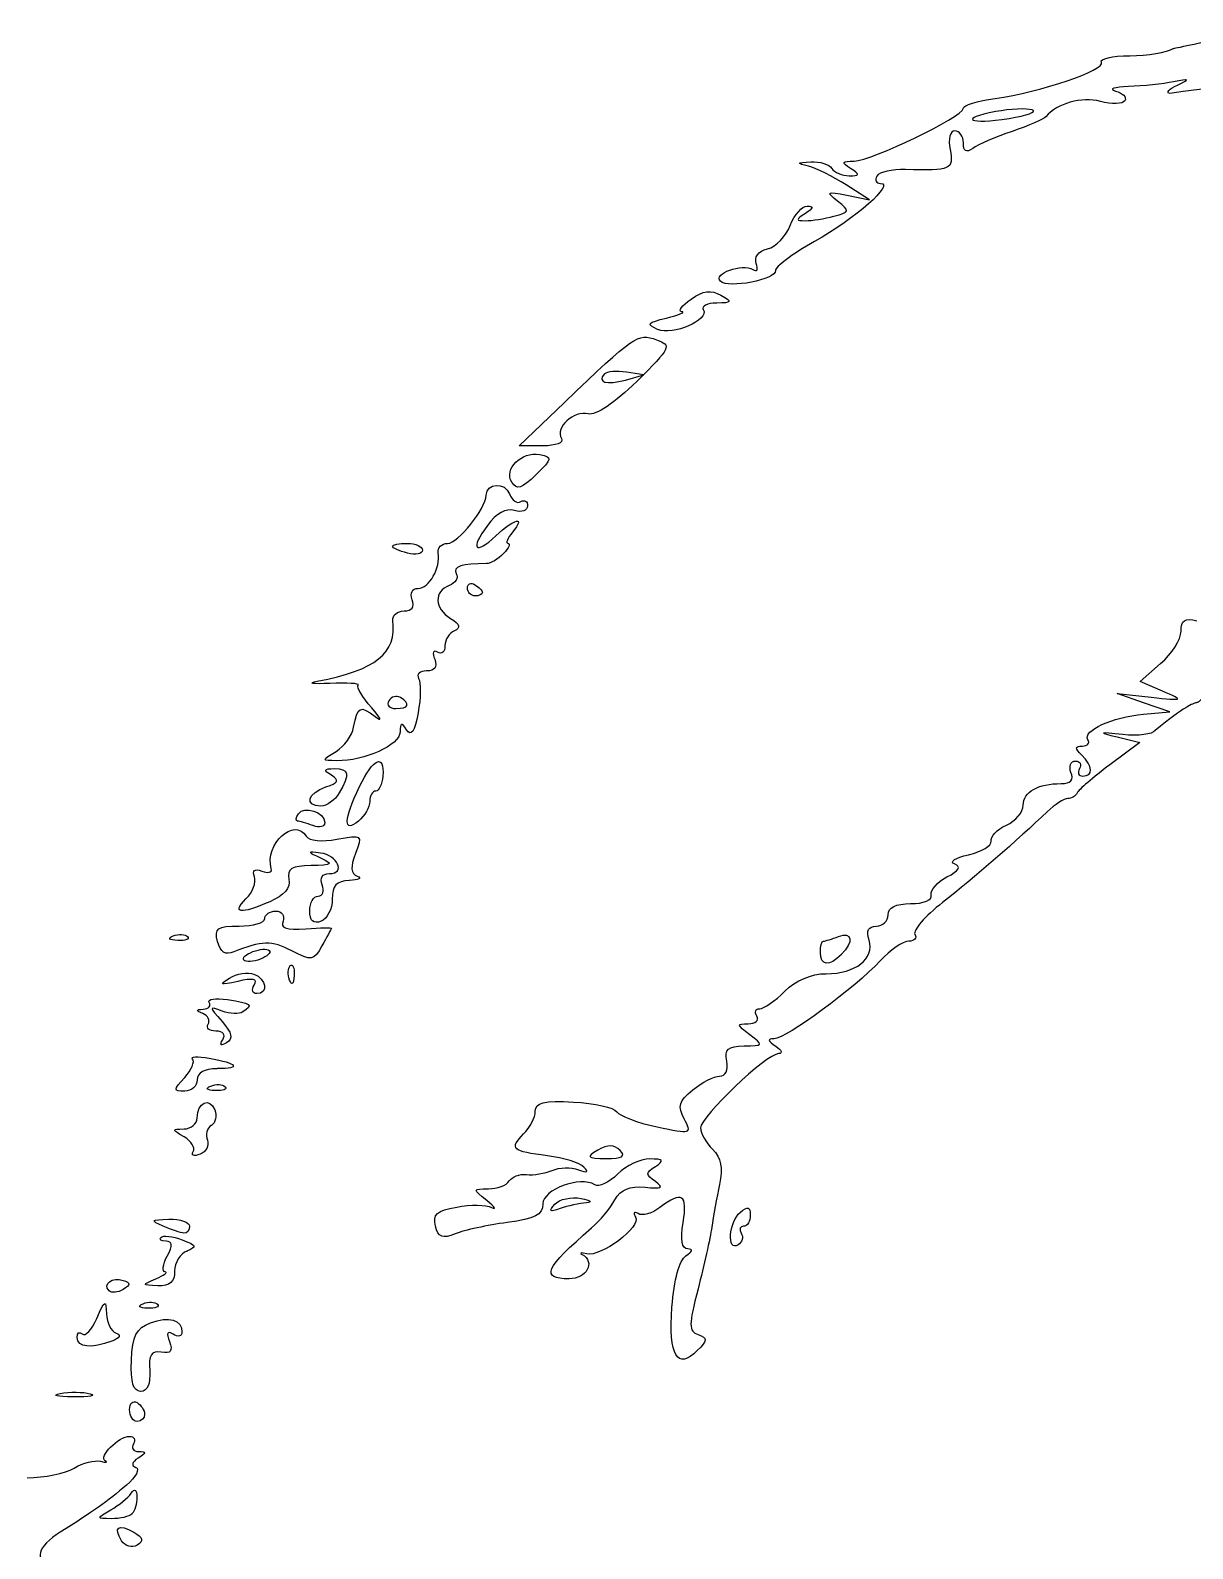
# Model space of a CAD drawing. Extents: x 100 to 384, y 603 to 745.
# Drawn here: x 209.25 to 237.04, y 674.32 to 710.65 of the extents above; entities that cross this region are included whole.
import ezdxf

# ---------------------------------------------------------------- set-up
doc = ezdxf.new("R2010")
doc.units = 0
doc.layers.add('Layer_1', color=7, linetype='CONTINUOUS')

msp = doc.modelspace()

# ---------------------------------------------------------------- linework, layer by layer
at = {"layer": 'Layer_1', "color": 7}
for points in [[(232.331941, 708.70163), (232.331941, 708.701516)], [(228.77106, 706.701206), (229.309642, 706.592129), (228.751557, 706.949753)], [(223.478294, 702.279244), (223.919223, 702.402919), (223.499866, 702.466019)], [(223.745658, 702.246297), (223.745545, 702.246163)], [(221.494694, 700.705117), (220.934171, 700.705117), (222.009182, 701.737449)], [(221.336946, 700.0143), (221.337088, 700.014249)], [(220.821324, 699.158911), (220.820757, 699.159197)], [(218.262291, 698.139519), (218.262291, 698.139405)], [(236.319636, 694.838032), (235.785957, 695.070388), (236.274763, 695.495421)], [(218.095784, 694.682799), (218.095217, 694.68277)], [(235.865639, 694.286552), (236.494023, 694.343982), (235.865639, 694.560237), (235.237255, 694.776521), (236.045242, 694.690971)], [(235.236461, 693.739054), (235.774817, 693.608661), (235.056943, 693.071748)], [(216.633815, 692.40126), (216.632483, 692.401343)], [(217.508304, 692.446102), (217.505044, 692.446224)], [(216.005176, 691.619091), (216.002823, 691.619091)], [(216.8751, 690.305905), (216.870026, 690.305941)], [(212.770278, 688.869147), (212.769995, 688.869601)], [(216.219135, 688.740571), (216.218682, 688.740661)], [(228.63888, 688.53225), (228.640524, 688.532343)], [(215.445249, 687.924156), (215.446099, 687.924125)], [(214.659882, 687.598466), (214.659882, 687.59869)], [(214.327831, 687.160548), (214.328426, 687.159853)], [(213.714017, 685.804467), (213.713762, 685.803308)], [(213.668067, 685.278411), (213.667841, 685.278865)], [(213.573929, 684.444336), (213.573163, 684.444379)], [(222.817793, 683.853296), (222.817198, 683.852956)], [(212.919579, 681.866116), (212.918814, 681.866116)], [(226.303019, 682.0329), (226.302452, 682.033088)], [(212.991324, 681.440856), (212.994499, 681.440553)], [(211.463904, 680.521929), (211.463705, 680.521844)], [(212.051611, 680.071887), (212.051327, 680.072284)], [(212.660833, 679.448381), (212.664263, 679.448577)], [(211.191551, 679.28311), (211.19243, 679.283147)], [(210.272445, 677.948771), (210.272445, 677.948941)], [(211.541686, 675.837904), (211.542508, 675.838987)], [(211.676105, 675.150945), (211.678288, 675.150758)], [(211.800773, 674.404339), (211.800745, 674.404529)]]:
    msp.add_lwpolyline(points, dxfattribs=at)
for points in [[(225.659186, 704.121585)], [(222.976222, 702.424973)], [(219.878209, 697.114182)], [(214.744269, 688.424587)], [(222.542493, 682.596028)], [(211.79842, 677.365044)]]:
    msp.add_lwpolyline(points, close=True, dxfattribs=at)
for points in [[(236.578099, 710.211209), (236.578099, 710.211209), (236.578099, 710.211209), (238.612411, 710.646089)], [(235.536905, 710.039259), (235.962329, 710.041181), (236.430952, 710.118091), (236.578099, 710.211209)], [(232.315812, 709.015825), (233.402757, 709.165947), (234.970883, 709.700491), (234.858404, 709.882475)], [(234.858404, 709.882475), (234.807097, 709.967231), (235.110688, 710.0377), (235.536905, 710.039259)], [(236.674704, 709.33538), (236.987592, 709.48417), (236.976083, 709.494205), (236.584562, 709.414892)], [(235.507425, 709.300712), (235.161825, 709.287389), (235.021311, 709.240363), (235.195387, 709.195037)], [(235.195387, 709.195037), (235.369151, 709.149597), (235.470064, 709.044999), (235.419324, 708.962369)], [(236.584562, 709.414892), (236.338231, 709.364803), (235.852997, 709.313326), (235.507425, 709.300712)], [(236.495271, 709.137692), (236.396058, 709.152999), (236.475428, 709.241751), (236.674704, 709.33538)], [(237.482691, 709.092734), (237.482691, 709.092734), (238.351, 709.414101), (236.495271, 709.137692)], [(228.946439, 707.520163), (229.362735, 707.524132), (231.552811, 708.578734), (231.552811, 708.776127)], [(231.552811, 708.776127), (231.552811, 708.849998), (231.8962, 708.957884), (232.315812, 709.015825)], [(233.202716, 708.743129), (233.072606, 708.785904), (232.682332, 708.76779), (232.331941, 708.70163)], [(232.649847, 708.539516), (233.082442, 708.608568), (233.331126, 708.700269), (233.202716, 708.743129)], [(234.833601, 708.945928), (234.391992, 709.066259), (233.793116, 708.898136), (233.532754, 708.581106)], [(235.419324, 708.962369), (235.369718, 708.879682), (235.104622, 708.872652), (234.833601, 708.945928)], [(232.331941, 708.701516), (231.424373, 708.531324), (231.704663, 708.388362), (232.649847, 708.539516)], [(233.532754, 708.581106), (233.483998, 708.521068), (233.119888, 708.362725), (232.72488, 708.22948)], [(231.355689, 708.241541), (231.237485, 708.241541), (231.19128, 708.054795), (231.240036, 707.792703)], [(231.556949, 707.950273), (231.556949, 708.110402), (231.466524, 708.241541), (231.355689, 708.241541)], [(232.72488, 708.22948), (232.3299, 708.09628), (231.905781, 707.913346), (231.782304, 707.823111)], [(231.240036, 707.792703), (231.332162, 707.313677), (231.262713, 707.281608), (230.171431, 707.316233)], [(231.782304, 707.823111), (231.628099, 707.709951), (231.556949, 707.749466), (231.556949, 707.950273)], [(227.853797, 707.39439), (227.560241, 707.469678), (227.567497, 707.48422), (227.906237, 707.502135)], [(228.751557, 706.949753), (228.444537, 707.146421), (228.040515, 707.346539), (227.853797, 707.39439)], [(227.906237, 707.502135), (228.123938, 707.514041), (228.349491, 707.442296), (228.410578, 707.343452)], [(228.410578, 707.343452), (228.470389, 707.244721), (228.657475, 707.165237), (228.825116, 707.166655)], [(228.859982, 707.343452), (228.635762, 707.487962), (228.650219, 707.518037), (228.946439, 707.520163)], [(228.825116, 707.166655), (229.086471, 707.168571), (229.091573, 707.193584), (228.859982, 707.343452)], [(230.171431, 707.316233), (229.854773, 707.326438), (229.546987, 707.255969), (229.48763, 707.159563)], [(229.576637, 706.98458), (229.931478, 706.98458), (228.973198, 706.139359), (227.996237, 705.590736)], [(229.48763, 707.159563), (229.428952, 707.063411), (229.467787, 706.98458), (229.576637, 706.98458)], [(228.549957, 706.560409), (228.263318, 706.785565), (228.284918, 706.799625), (228.77106, 706.701206)], [(228.460949, 706.201027), (228.844817, 706.303981), (228.850174, 706.325156), (228.549957, 706.560409)], [(227.418735, 705.979704), (227.516814, 706.236211), (227.699082, 706.444685), (227.824911, 706.443191)], [(227.783526, 706.266394), (227.545132, 706.111679), (227.545132, 706.092233), (227.783526, 706.092007)], [(227.824911, 706.443191), (227.983085, 706.441266), (227.970045, 706.386866), (227.783526, 706.266394)], [(227.783526, 706.092007), (227.930644, 706.091871), (228.236502, 706.141046), (228.460949, 706.201027)], [(226.874511, 705.4175), (227.077189, 705.470224), (227.321365, 705.723287), (227.418735, 705.979704)], [(227.996237, 705.590736), (227.470808, 705.295667), (227.050883, 704.983637), (227.062902, 704.897354)], [(226.605504, 705.066469), (226.546826, 705.222771), (226.650291, 705.358672), (226.874511, 705.4175)], [(225.746748, 704.644702), (225.561645, 704.825921), (226.270647, 705.078816), (226.524149, 704.922157)], [(227.062902, 704.897354), (227.094367, 704.681552), (225.93579, 704.459347), (225.746748, 704.644702)], [(226.524149, 704.922157), (226.624779, 704.86039), (226.660212, 704.92407), (226.605504, 705.066469)], [(225.045825, 704.215327), (225.337255, 704.419364), (225.528197, 704.445046), (225.758965, 704.310571)], [(224.822455, 703.915274), (224.72636, 703.927179), (224.825006, 704.062052), (225.045825, 704.215327)], [(225.659157, 704.121647), (225.430968, 704.119065), (225.286968, 704.047578), (225.338786, 703.963672)], [(225.758965, 704.310571), (226.039311, 704.147238), (226.028256, 704.126319), (225.659186, 704.121585)], [(224.245548, 703.492118), (223.969737, 703.612108), (224.003469, 703.653976), (224.45843, 703.764017)], [(225.338786, 703.963672), (225.491289, 703.715726), (224.607986, 703.33458), (224.245548, 703.492118)], [(224.45843, 703.764017), (224.754763, 703.835478), (224.918549, 703.903765), (224.822455, 703.915274)], [(222.009182, 701.737449), (223.68066, 703.342514), (223.774826, 703.406846), (224.216266, 703.243536)], [(224.216266, 703.243536), (224.590723, 703.104922), (224.56813, 703.057187), (223.745658, 702.246297)], [(223.745545, 702.246163), (223.223715, 701.731735), (222.765041, 701.42489), (222.587138, 701.47137)], [(222.976222, 702.425001), (222.780348, 702.229524), (223.035182, 702.155171), (223.478294, 702.279244)], [(223.499866, 702.466019), (223.269693, 702.500686), (223.033567, 702.482743), (222.976222, 702.424973)], [(222.587138, 701.47137), (222.243437, 701.5612), (221.785897, 701.140918), (221.945715, 700.882254)], [(221.945715, 700.882254), (222.00751, 700.779923), (221.816455, 700.705117), (221.494694, 700.705117)], [(220.760067, 699.834759), (220.562776, 700.153061), (220.988256, 700.574615), (221.427371, 700.496053)], [(221.427371, 700.496053), (221.739437, 700.440154), (221.732748, 700.404296), (221.336946, 700.0143)], [(221.337088, 700.014249), (220.999765, 699.681747), (220.878102, 699.643882), (220.760067, 699.834759)], [(220.144326, 699.522823), (220.155664, 699.819341), (220.595006, 699.843696), (220.706379, 699.553862)], [(219.222839, 698.370783), (219.473138, 698.370783), (220.135085, 699.197352), (220.144326, 699.522823)], [(220.706379, 699.553862), (220.765056, 699.398042), (220.88723, 699.31527), (220.975671, 699.369866)], [(220.975671, 699.369866), (221.063828, 699.424546), (221.135545, 699.378653), (221.135545, 699.266826)], [(220.820757, 699.159197), (220.618647, 699.219547), (220.387425, 699.090712), (220.174798, 698.799934)], [(220.378326, 698.552271), (220.82722, 698.970455), (221.100962, 699.03085), (220.776707, 698.640032)], [(221.135545, 699.266826), (221.135545, 699.15551), (220.994946, 699.107122), (220.821324, 699.158911)], [(220.174798, 698.799934), (219.755497, 698.226917), (219.873334, 698.082834), (220.378326, 698.552271)], [(220.776707, 698.640032), (220.652549, 698.491809), (220.607195, 698.370741), (220.671541, 698.370741)], [(217.903311, 698.302114), (217.903311, 698.339957), (218.064036, 698.370883), (218.262291, 698.370883)], [(218.262291, 698.139405), (218.064149, 698.190939), (217.903311, 698.264158), (217.903311, 698.302114)], [(218.262291, 698.370883), (218.460433, 698.370883), (218.621384, 698.297664), (218.621384, 698.208146)], [(218.621384, 698.208146), (218.621384, 698.118741), (218.46066, 698.08756), (218.262291, 698.139519)], [(219.00117, 698.146421), (218.978493, 698.269728), (219.079689, 698.370783), (219.222839, 698.370783)], [(220.671541, 698.370741), (220.735888, 698.370741), (220.688549, 698.26155), (220.562974, 698.128095)], [(218.518401, 697.293632), (218.78259, 697.293632), (219.05979, 697.783241), (219.00117, 698.146421)], [(220.151837, 697.887207), (219.578502, 697.892026), (219.330811, 697.811494), (219.429683, 697.651449)], [(220.562974, 698.128095), (220.436833, 697.994697), (220.253289, 697.886243), (220.151837, 697.887207)], [(219.429683, 697.651449), (219.489778, 697.55201), (219.412675, 697.422098), (219.261589, 697.362919)], [(218.377519, 697.024312), (218.318559, 697.182514), (218.376272, 697.293632), (218.518401, 697.293632)], [(219.261589, 697.362919), (218.888237, 697.219713), (218.905132, 696.820788), (219.295604, 696.573978)], [(219.698776, 697.30433), (219.698776, 697.408815), (219.778713, 697.444447), (219.878209, 697.383417)], [(219.878209, 697.114182), (219.778997, 697.114182), (219.698776, 697.199873), (219.698776, 697.30433)], [(219.878209, 697.383417), (219.977422, 697.322443), (220.057642, 697.23678), (220.057642, 697.193297)], [(220.057642, 697.193297), (220.057642, 697.149814), (219.977138, 697.114182), (219.878209, 697.114182)], [(217.914905, 696.530659), (217.897897, 696.653966), (218.021488, 696.755021), (218.183913, 696.755021)], [(218.183913, 696.755021), (218.373834, 696.755021), (218.442716, 696.851938), (218.377519, 697.024312)], [(216.107932, 695.072435), (217.514852, 695.344589), (218.010773, 695.744728), (217.914905, 696.530659)], [(219.295604, 696.573978), (219.520108, 696.43165), (219.545337, 696.348369), (219.385463, 696.28081)], [(236.763626, 696.268108), (236.763626, 696.53363), (236.852918, 696.59231), (237.143356, 696.516537)], [(219.385463, 696.28081), (219.261022, 696.229021), (219.161242, 696.06739), (219.161242, 695.921547)], [(236.274763, 695.495421), (236.543488, 695.729194), (236.763626, 696.076914), (236.763626, 696.268108)], [(218.984077, 695.766294), (218.881179, 695.829195), (218.852266, 695.756656), (218.914628, 695.597462)], [(219.161242, 695.921547), (219.161242, 695.77579), (219.082156, 695.706029), (218.984077, 695.766294)], [(218.722156, 695.318817), (218.55803, 695.318817), (218.47299, 695.239503), (218.531667, 695.142303)], [(218.914628, 695.597462), (218.983793, 695.414344), (218.920297, 695.318817), (218.722156, 695.318817)], [(216.410842, 695.02127), (215.997324, 695.00086), (215.861063, 695.025238), (216.107932, 695.072435)], [(217.082398, 694.976822), (217.126902, 695.020873), (216.824445, 695.040999), (216.410842, 695.02127)], [(217.407929, 694.439977), (217.184559, 694.691099), (217.038376, 694.932772), (217.082398, 694.976822)], [(218.531667, 695.142303), (218.590345, 695.045302), (218.584392, 694.673688), (218.517494, 694.316616)], [(237.593554, 695.084936), (236.832508, 694.076318), (237.593554, 695.084936), (236.142159, 693.893231)], [(217.815437, 694.603655), (217.754776, 694.503224), (217.829611, 694.421161), (217.982115, 694.421161)], [(218.095217, 694.68277), (218.003091, 694.739577), (217.876382, 694.704881), (217.815437, 694.603655)], [(217.982115, 694.421161), (218.297441, 694.421161), (218.3439, 694.528849), (218.095784, 694.682799)], [(236.045242, 694.690971), (236.835995, 694.607292), (236.841806, 694.610495), (236.319636, 694.838032)], [(216.977431, 693.972289), (217.063604, 694.473415), (217.130502, 694.506702), (217.494669, 694.227776)], [(217.494669, 694.227776), (217.672685, 694.090862), (217.634134, 694.184406), (217.407929, 694.439977)], [(218.517494, 694.316616), (218.432455, 693.861582), (218.35025, 693.739857), (218.24225, 693.909609)], [(234.535822, 693.674408), (234.40316, 693.888593), (235.11939, 694.218314), (235.865639, 694.286552)], [(216.556345, 693.395158), (216.754486, 693.515149), (216.94333, 693.774802), (216.977431, 693.972289)], [(218.086911, 693.855269), (218.0847, 693.544326), (217.2351, 693.15969), (216.576187, 693.170796)], [(218.24225, 693.909609), (218.12036, 694.100324), (218.089179, 694.088702), (218.086911, 693.855269)], [(235.368556, 693.797448), (234.788871, 693.859555), (234.771097, 693.851732), (235.236461, 693.739054)], [(236.142159, 693.893231), (236.086316, 693.800963), (235.736946, 693.757877), (235.368556, 693.797448)], [(234.389837, 693.306584), (234.222593, 693.474197), (234.225145, 693.521989), (234.404011, 693.521989)], [(234.404011, 693.521989), (234.529586, 693.521989), (234.587979, 693.590587), (234.535822, 693.674408)], [(216.576187, 693.170796), (216.202864, 693.177599), (216.202694, 693.179583), (216.556345, 693.395158)], [(217.117548, 692.553662), (217.439422, 693.231945), (217.717642, 693.357262), (217.676115, 692.80518)], [(234.131034, 692.893539), (234.075759, 693.041734), (234.119696, 693.162831), (234.2379, 693.162831)], [(234.2379, 693.162831), (234.354121, 693.162831), (234.396357, 693.082043), (234.33683, 692.983369)], [(234.415349, 692.803879), (234.667633, 692.803879), (234.655444, 693.04026), (234.389837, 693.306584)], [(216.447296, 692.822188), (216.250004, 692.946743), (216.263894, 692.979993), (216.512209, 692.982006)], [(216.312367, 692.543514), (216.613123, 692.638957), (216.641894, 692.698768), (216.447296, 692.822188)], [(216.512209, 692.982006), (216.868212, 692.984591), (216.895567, 692.852944), (216.633815, 692.40126)], [(217.676115, 692.80518), (217.659107, 692.607719), (217.585123, 692.446102), (217.508304, 692.446102)], [(233.896893, 692.624248), (234.123948, 692.624248), (234.201645, 692.71266), (234.131034, 692.893539)], [(234.33683, 692.983369), (234.277019, 692.88461), (234.311318, 692.803879), (234.415349, 692.803879)], [(235.056943, 693.071748), (234.662105, 692.776468), (234.312111, 692.474258), (234.279201, 692.400206)], [(216.18906, 692.087153), (215.792918, 692.087153), (215.878496, 692.406079), (216.312367, 692.543514)], [(216.632483, 692.401343), (216.531003, 692.228514), (216.332237, 692.087153), (216.18906, 692.087153)], [(217.094871, 691.727992), (216.727699, 691.423325), (216.736004, 691.754638), (217.117548, 692.553662)], [(217.505044, 692.446224), (217.428225, 692.446224), (217.363878, 692.334794), (217.363878, 692.198816)], [(232.990118, 692.108991), (232.990118, 692.425026), (233.340735, 692.624248), (233.896893, 692.624248)], [(234.279201, 692.400206), (234.245752, 692.326137), (234.145406, 692.265589), (234.054697, 692.265589)], [(215.655919, 691.899749), (215.785746, 692.108152), (216.289094, 691.94071), (216.289094, 691.68956)], [(217.363878, 692.198816), (217.363878, 692.062781), (217.241422, 691.850925), (217.094871, 691.727992)], [(232.586181, 691.627907), (232.808984, 691.729075), (232.990118, 691.945481), (232.990118, 692.108991)], [(234.054697, 692.265589), (233.964272, 692.265589), (233.742745, 692.124282), (233.562716, 691.951397)], [(215.00585, 690.583864), (214.844275, 691.175387), (215.554042, 691.834847), (215.845359, 691.363426)], [(215.633242, 691.728083), (215.587037, 691.728083), (215.594408, 691.805327), (215.655919, 691.899749)], [(216.002823, 691.619091), (215.847485, 691.678959), (215.680297, 691.728083), (215.633242, 691.728083)], [(216.289094, 691.68956), (216.289094, 691.590801), (216.160401, 691.558997), (216.005176, 691.619091)], [(233.562716, 691.951397), (232.868823, 691.285527), (231.793784, 690.351968), (231.06151, 689.779295)], [(215.845359, 691.363426), (215.911123, 691.255879), (216.218256, 691.226881), (216.577491, 691.294402)], [(216.577491, 691.294402), (217.180023, 691.407391), (217.190993, 691.398831), (217.021368, 690.952791)], [(232.22003, 691.247296), (232.197352, 691.355466), (232.362896, 691.52682), (232.586181, 691.627907)], [(216.181973, 690.963384), (215.859419, 691.003947), (215.860354, 690.996237), (216.198981, 690.84138)], [(216.397973, 690.471181), (216.791734, 690.471181), (216.60065, 690.910903), (216.181973, 690.963384)], [(217.021368, 690.952791), (216.89551, 690.625057), (216.907415, 690.470447), (217.063604, 690.407725)], [(231.681447, 690.922899), (231.998474, 690.993), (232.240978, 691.139013), (232.22003, 691.247296)], [(214.604464, 690.395587), (214.546921, 690.548431), (214.607015, 690.596223), (214.780779, 690.529893)], [(214.780779, 690.529893), (214.926763, 690.473398), (215.028244, 690.497833), (215.00585, 690.583864)], [(215.962571, 690.663478), (215.493523, 690.653557), (215.379371, 690.583626), (215.428694, 690.336675)], [(216.198981, 690.84138), (216.504726, 690.700612), (216.469406, 690.673966), (215.962571, 690.663478)], [(231.16608, 690.389824), (231.456915, 690.541223), (231.512077, 690.637374), (231.345513, 690.70191)], [(231.345513, 690.70191), (231.212285, 690.753161), (231.365356, 690.852487), (231.681447, 690.922899)], [(214.402354, 689.866118), (214.562228, 690.026899), (214.652937, 690.265227), (214.604464, 690.395587)], [(215.428694, 690.336675), (215.471214, 690.128923), (215.314741, 689.946449), (214.97243, 689.798058)], [(216.127264, 689.932599), (216.237815, 689.932599), (216.278351, 690.053893), (216.222792, 690.20189)], [(216.222792, 690.20189), (216.159296, 690.3699), (216.224039, 690.471181), (216.397973, 690.471181)], [(216.870026, 690.305941), (216.567485, 690.294886), (216.466004, 690.18374), (216.466004, 689.862144)], [(217.063604, 690.407725), (217.18351, 690.359451), (217.098187, 690.313728), (216.8751, 690.305905)], [(230.790943, 689.961297), (230.765431, 690.076582), (230.934093, 690.269502), (231.16608, 690.389824)], [(214.97243, 689.798058), (214.263201, 689.491386), (214.052757, 689.516493), (214.402354, 689.866118)], [(215.927989, 689.57915), (215.927989, 689.77355), (216.017847, 689.932599), (216.127264, 689.932599)], [(216.466004, 689.862144), (216.466004, 689.625763), (216.343548, 689.386008), (216.196997, 689.329162)], [(230.297233, 689.751505), (230.613919, 689.751505), (230.817362, 689.837933), (230.790943, 689.961297)], [(214.851475, 689.393418), (214.851475, 689.492205), (214.971381, 689.572908), (215.115097, 689.572908)], [(215.115097, 689.572908), (215.259097, 689.572908), (215.337334, 689.466297), (215.287727, 689.335705)], [(216.196997, 689.329162), (216.013878, 689.259005), (215.927989, 689.3388), (215.927989, 689.57915)], [(229.477113, 689.212922), (229.631318, 689.212922), (229.758593, 689.334216), (229.758593, 689.482213)], [(229.758593, 689.482213), (229.758593, 689.661703), (229.938026, 689.751505), (230.297233, 689.751505)], [(231.06151, 689.779295), (230.64133, 689.45074), (230.343154, 689.108221), (230.398798, 689.018148)], [(213.724902, 688.844693), (213.64128, 689.163945), (213.707894, 689.213928), (214.2399, 689.213928)], [(214.2399, 689.213928), (214.576231, 689.213928), (214.851475, 689.294716), (214.851475, 689.393418)], [(215.287727, 689.335705), (215.22168, 689.161544), (215.36483, 689.111938), (215.831951, 689.148675)], [(215.831951, 689.148675), (216.181406, 689.176171), (216.459286, 689.181868), (216.449592, 689.161997)], [(216.449592, 689.161997), (216.435419, 689.140738), (216.335072, 688.95178), (216.219135, 688.740571)], [(229.301649, 688.879208), (229.229932, 689.107652), (229.284641, 689.212922), (229.477113, 689.212922)], [(212.769995, 688.869601), (212.559664, 688.878388), (212.519129, 688.920681), (212.660578, 688.978054)], [(212.660578, 688.978054), (212.791538, 689.029929), (212.945176, 689.023607), (213.004704, 688.963598)], [(213.004704, 688.963598), (213.063097, 688.904014), (212.959349, 688.861409), (212.770278, 688.869147)], [(214.112001, 688.595726), (213.909891, 688.512217), (213.7918, 688.588923), (213.724902, 688.844693)], [(215.498767, 688.621805), (215.016792, 688.874315), (214.772814, 688.869978), (214.112001, 688.595726)], [(228.137828, 688.586145), (228.137828, 688.734369), (228.172411, 688.855436), (228.212096, 688.855436)], [(228.212096, 688.855436), (228.254332, 688.855436), (228.415623, 688.904617), (228.571132, 688.9644)], [(228.274685, 688.075863), (228.983715, 688.075863), (229.442757, 688.434863), (229.301649, 688.879208)], [(228.571132, 688.9644), (228.906187, 689.093065), (228.946411, 688.839165), (228.63888, 688.53225)], [(230.25253, 688.854305), (230.116467, 688.854305), (229.808115, 688.642274), (229.568672, 688.383456)], [(230.398798, 689.018148), (230.453223, 688.928119), (230.384625, 688.854305), (230.25253, 688.854305)], [(214.351812, 688.397913), (214.302206, 688.447321), (214.397734, 688.539844), (214.565828, 688.603793)], [(214.744354, 688.424559), (214.57796, 688.360581), (214.40122, 688.348704), (214.351812, 688.397913)], [(214.565828, 688.603793), (214.732222, 688.667771), (214.908962, 688.67962), (214.958285, 688.630439)], [(214.958285, 688.630439), (215.006757, 688.580974), (214.91123, 688.488508), (214.744269, 688.424587)], [(216.218682, 688.740661), (216.018839, 688.382016), (215.972067, 688.374153), (215.498767, 688.621805)], [(228.640524, 688.532343), (228.34728, 688.239113), (228.137828, 688.261578), (228.137828, 688.586145)], [(214.008905, 687.970114), (214.187488, 688.078454), (214.450316, 688.122505), (214.592417, 688.067966)], [(214.592417, 688.067966), (214.891132, 687.953446), (214.942723, 687.598466), (214.659882, 687.598466)], [(215.446099, 687.924125), (215.395359, 688.053866), (215.400178, 688.208584), (215.460272, 688.268254)], [(215.554666, 688.032609), (215.543327, 687.823384), (215.50506, 687.78095), (215.445249, 687.924156)], [(215.460272, 688.268254), (215.518949, 688.327809), (215.563453, 688.221737), (215.554666, 688.032609)], [(229.568672, 688.383456), (228.973935, 687.739997), (227.316263, 686.520944), (227.031551, 686.517568)], [(227.28871, 687.656931), (227.550348, 687.918966), (227.919957, 688.075863), (228.274685, 688.075863)], [(214.204496, 687.891566), (213.777003, 687.794394), (213.74208, 687.808256), (214.008905, 687.970114)], [(214.597803, 687.804372), (214.688228, 687.950073), (214.572291, 687.9755), (214.204496, 687.891566)], [(214.659882, 687.59869), (214.554716, 687.59869), (214.526653, 687.691355), (214.597803, 687.804372)], [(213.380606, 687.22628), (213.510716, 687.233934), (213.575063, 687.306557), (213.523756, 687.38743)], [(213.523756, 687.38743), (213.474149, 687.468302), (213.66974, 687.499682), (213.96202, 687.456737)], [(213.834716, 687.180546), (213.515223, 687.297362), (213.515053, 687.289028), (213.829047, 686.929708)], [(213.96202, 687.456737), (214.524499, 687.37405), (214.589044, 687.322006), (214.327831, 687.160548)], [(226.687737, 687.23801), (226.788367, 687.23801), (227.058168, 687.426486), (227.28871, 687.656931)], [(213.369267, 687.121285), (213.19437, 687.191641), (213.196637, 687.215509), (213.380606, 687.22628)], [(213.494559, 686.866082), (213.549267, 686.956365), (213.494559, 687.071083), (213.369267, 687.121285)], [(214.328426, 687.159853), (214.239135, 687.104323), (214.016389, 687.113308), (213.834716, 687.180546)], [(226.413626, 686.879059), (226.586256, 686.879059), (226.678099, 686.959846), (226.617721, 687.058549)], [(226.617721, 687.058549), (226.55791, 687.157308), (226.58654, 687.23801), (226.687737, 687.23801)], [(213.683913, 686.701871), (213.525173, 686.701871), (213.440134, 686.775742), (213.494559, 686.866082)], [(213.845771, 686.49463), (213.922023, 686.618589), (213.859945, 686.701871), (213.683913, 686.701871)], [(213.829047, 686.929708), (214.071693, 686.651771), (214.099756, 686.523875), (213.936763, 686.422687)], [(226.448776, 686.615437), (226.134074, 686.853547), (226.130786, 686.879059), (226.413626, 686.879059)], [(226.31328, 686.346146), (226.777141, 686.351815), (226.782584, 686.36287), (226.448776, 686.615437)], [(213.936763, 686.422687), (213.797299, 686.336287), (213.764134, 686.362365), (213.845771, 686.49463)], [(225.898968, 685.981366), (225.845393, 686.267666), (225.927315, 686.341582), (226.31328, 686.346146)], [(227.031551, 686.517568), (226.867141, 686.515654), (226.87848, 686.464475), (227.069535, 686.340828)], [(227.069535, 686.340828), (227.216653, 686.245158), (227.248968, 686.165448), (227.138134, 686.164031)], [(212.938316, 685.593496), (213.101308, 685.774318), (213.184647, 685.972732), (213.123702, 686.034442)], [(213.123702, 686.034442), (213.063608, 686.096096), (213.242757, 686.104798), (213.523245, 686.054852)], [(213.523245, 686.054852), (214.208323, 685.930723), (214.304332, 685.804467), (213.714017, 685.804467)], [(227.138134, 686.164031), (226.852401, 686.160062), (225.272908, 684.653805), (225.272908, 684.385427)], [(225.729456, 685.622285), (225.870622, 685.622285), (225.941488, 685.76739), (225.898968, 685.981366)], [(212.937778, 685.264725), (212.6614, 685.264725), (212.6614, 685.288253), (212.938316, 685.593496)], [(213.23499, 685.534017), (213.23499, 685.385793), (213.100911, 685.264725), (212.937778, 685.264725)], [(213.713762, 685.803308), (213.407904, 685.803308), (213.23499, 685.706136), (213.23499, 685.534017)], [(225.087437, 685.296062), (225.309674, 685.475439), (225.597929, 685.622285), (225.729456, 685.622285)], [(213.234537, 684.625708), (213.234537, 684.99379), (213.536682, 685.133254), (213.6567, 684.820534)], [(213.667841, 685.278865), (213.45751, 685.287652), (213.416974, 685.329973), (213.558423, 685.387318)], [(213.558423, 685.387318), (213.688817, 685.439079), (213.843022, 685.432871), (213.902493, 685.372861)], [(213.902493, 685.372861), (213.960886, 685.313249), (213.856571, 685.270644), (213.668067, 685.278411)], [(224.881075, 684.600968), (224.718367, 684.90614), (224.751815, 685.02619), (225.087437, 685.296062)], [(213.6567, 684.820534), (213.710559, 684.676193), (213.676543, 684.506852), (213.573929, 684.444336)], [(221.042483, 684.241537), (221.194137, 684.394325), (221.320278, 684.639218), (221.320278, 684.78567)], [(221.320278, 684.78567), (221.320278, 684.992231), (221.52579, 685.041525), (222.235444, 685.005242)], [(222.235444, 685.005242), (222.738877, 684.97888), (223.203419, 684.8755), (223.267822, 684.774303)], [(223.267822, 684.774303), (223.331318, 684.672936), (223.765982, 684.509632), (224.231743, 684.411131)], [(212.920288, 684.361519), (213.092918, 684.364637), (213.234537, 684.483466), (213.234537, 684.625708)], [(213.573163, 684.444379), (213.471116, 684.381847), (213.430864, 684.22424), (213.479337, 684.094394)], [(224.231743, 684.411131), (225.053734, 684.237254), (225.072782, 684.243037), (224.881075, 684.600968)], [(212.922896, 684.170946), (212.622395, 684.345929), (212.622083, 684.356389), (212.920288, 684.361519)], [(213.138896, 683.819385), (213.194171, 683.910972), (213.098077, 684.069032), (212.922896, 684.170946)], [(213.479337, 684.094394), (213.528376, 683.96434), (213.448156, 683.81195), (213.302738, 683.755549)], [(221.613891, 683.718877), (220.763186, 683.824241), (220.691186, 683.890203), (221.042483, 684.241537)], [(225.272908, 684.385427), (225.272908, 684.261978), (225.402452, 684.032094), (225.559009, 683.874859)], [(213.302738, 683.755549), (213.157037, 683.699083), (213.081636, 683.727769), (213.138896, 683.819385)], [(222.485403, 683.450152), (222.385056, 683.550952), (221.993337, 683.671822), (221.613891, 683.718877)], [(222.817198, 683.852956), (222.52659, 683.684152), (222.550741, 683.659519), (223.015907, 683.654871)], [(223.347419, 683.847626), (223.206253, 683.989529), (223.055422, 683.991116), (222.817793, 683.853296)], [(223.015907, 683.654871), (223.402156, 683.650902), (223.492014, 683.70323), (223.347419, 683.847626)], [(225.559009, 683.874859), (225.761686, 683.673089), (225.809308, 683.425837), (225.726253, 683.034888)], [(221.111932, 683.26882), (221.275774, 683.248127), (221.551586, 683.294899), (221.724329, 683.369252)], [(221.724329, 683.369252), (221.896959, 683.444426), (222.17997, 683.452052), (222.352741, 683.386543)], [(222.352741, 683.386543), (222.566757, 683.3055), (222.608426, 683.325938), (222.485403, 683.450152)], [(224.058404, 683.644564), (223.835318, 683.64648), (223.489916, 683.482819), (223.288855, 683.281684)], [(224.192767, 683.100731), (223.954373, 683.26755), (223.954373, 683.307887), (224.192767, 683.465074)], [(224.192767, 683.465074), (224.412735, 683.608592), (224.38694, 683.642268), (224.058404, 683.644564)], [(220.198241, 682.928861), (220.409705, 682.928861), (220.63333, 683.013617), (220.69728, 683.116911)], [(220.69728, 683.116911), (220.760209, 683.220489), (220.947012, 683.288776), (221.111932, 683.26882)], [(222.745878, 683.025602), (222.394411, 683.242849), (221.500023, 682.913293), (221.500023, 682.566746)], [(223.288855, 683.281684), (223.087028, 683.080566), (222.843334, 682.965394), (222.745878, 683.025602)], [(223.226323, 682.662464), (223.366637, 682.914577), (223.577847, 683.003534), (223.944452, 682.966114)], [(223.944452, 682.966114), (224.348587, 682.924983), (224.403437, 682.954209), (224.192767, 683.100731)], [(225.726253, 683.034888), (225.662474, 682.73011), (225.579135, 682.268397), (225.541151, 682.008829)], [(220.163091, 682.646247), (219.820581, 682.923986), (219.821204, 682.928861), (220.198241, 682.928861)], [(220.276477, 682.484587), (220.406871, 682.418001), (220.35528, 682.49139), (220.163091, 682.646247)], [(221.78774, 682.560255), (221.900275, 682.681918), (222.182549, 682.745244), (222.416067, 682.700854)], [(222.542493, 682.596057), (222.378083, 682.58245), (222.095015, 682.519351), (221.914165, 682.45543)], [(222.416067, 682.700854), (222.648508, 682.656605), (222.70608, 682.609351), (222.542493, 682.596028)], [(222.66733, 681.994647), (222.865472, 682.16586), (223.116338, 682.466355), (223.226323, 682.662464)], [(224.8563, 682.121784), (224.967419, 682.799788), (224.833623, 682.884799), (224.301305, 682.480891)], [(218.932543, 682.038694), (218.862244, 682.311472), (218.964858, 682.403876), (219.44173, 682.493374)], [(219.44173, 682.493374), (219.771003, 682.555141), (220.14665, 682.551343), (220.276477, 682.484587)], [(221.500023, 682.566746), (221.500023, 682.303918), (221.318889, 682.209218), (220.64722, 682.121324)], [(221.914165, 682.45543), (221.661031, 682.365798), (221.631834, 682.389581), (221.78774, 682.560255)], [(223.719693, 682.252957), (223.862559, 682.019552), (222.889992, 681.287338), (222.549749, 681.373528)], [(223.779787, 682.334793), (223.679441, 682.396248), (223.651945, 682.360305), (223.719693, 682.252957)], [(224.301305, 682.480891), (224.113652, 682.339187), (223.879255, 682.273338), (223.779787, 682.334793)], [(226.168656, 681.586007), (225.895963, 681.417516), (225.947554, 682.137162), (226.224215, 682.367275)], [(226.224215, 682.367275), (226.405349, 682.517568), (226.462609, 682.501099), (226.462609, 682.299357)], [(226.462609, 682.299357), (226.462609, 682.152749), (226.39146, 682.0329), (226.303019, 682.0329)], [(212.425019, 682.033133), (212.106886, 682.169905), (212.12225, 682.188953), (212.559948, 682.200094)], [(212.918814, 681.866116), (212.845397, 681.872919), (212.622508, 681.94815), (212.425019, 682.033133)], [(212.559948, 682.200094), (212.831507, 682.206897), (213.053658, 682.131864), (213.053658, 682.033133)], [(213.053658, 682.033133), (213.053658, 681.934402), (212.994414, 681.859199), (212.919579, 681.866116)], [(219.408225, 681.852969), (219.102367, 681.728953), (219.003494, 681.767447), (218.932543, 682.038694)], [(220.64722, 682.121324), (220.178171, 682.059954), (219.620625, 681.939113), (219.408225, 681.852969)], [(222.128691, 680.774777), (221.437661, 680.774777), (221.547617, 681.024084), (222.66733, 681.994647)], [(224.968836, 681.490653), (224.826253, 681.492569), (224.789403, 681.699963), (224.8563, 682.121784)], [(225.541151, 682.008829), (225.503734, 681.749345), (225.356615, 681.087903), (225.213863, 680.539175)], [(226.246893, 681.865929), (226.302168, 681.773973), (226.26957, 681.648001), (226.168656, 681.586007)], [(226.302452, 682.033088), (226.214294, 682.033088), (226.187932, 681.957799), (226.246893, 681.865929)], [(212.490017, 681.673978), (212.370111, 681.673978), (212.316537, 681.716015), (212.36671, 681.767719)], [(212.36671, 681.767719), (212.417167, 681.819168), (212.646773, 681.793231), (212.874253, 681.70839)], [(212.515529, 681.314899), (212.656694, 681.581384), (212.651592, 681.673978), (212.490017, 681.673978)], [(212.874253, 681.70839), (213.222008, 681.579669), (213.240518, 681.536979), (212.991324, 681.440856)], [(224.923765, 681.325308), (225.083639, 681.427043), (225.100363, 681.488867), (224.968836, 681.490653)], [(212.466206, 680.943206), (212.389104, 680.950009), (212.413198, 681.117452), (212.515529, 681.314899)], [(212.994499, 681.440553), (212.83094, 681.377681), (212.696408, 681.161992), (212.696408, 680.961436)], [(222.442883, 681.358788), (222.765324, 681.178504), (222.548332, 680.774777), (222.128691, 680.774777)], [(222.549749, 681.373528), (222.416804, 681.40692), (222.369466, 681.40074), (222.442883, 681.358788)], [(224.589674, 680.094198), (224.637012, 680.754495), (224.765138, 681.224876), (224.923765, 681.325308)], [(211.128423, 680.488991), (210.968549, 680.649545), (211.203825, 680.82486), (211.464442, 680.738156)], [(212.292442, 680.609341), (211.906987, 680.622097), (211.905031, 680.629751), (212.246521, 680.776274)], [(212.246521, 680.776274), (212.444663, 680.861256), (212.542203, 680.936176), (212.466206, 680.943206)], [(212.696408, 680.961436), (212.696408, 680.699174), (212.582171, 680.600256), (212.292442, 680.609341)], [(211.463705, 680.521844), (211.33728, 680.444515), (211.187611, 680.42969), (211.128423, 680.488991)], [(211.464442, 680.738156), (211.646993, 680.67741), (211.64671, 680.634918), (211.463904, 680.521929)], [(225.213863, 680.539175), (224.985674, 679.664792), (224.985674, 679.528973), (225.215138, 679.440665)], [(210.832968, 679.829397), (211.029976, 680.272948), (211.055204, 680.284865), (211.066826, 679.938333)], [(212.051327, 680.072284), (211.840997, 680.081071), (211.800461, 680.123364), (211.94191, 680.180737)], [(211.94191, 680.180737), (212.072587, 680.232611), (212.22648, 680.22629), (212.286036, 680.166281)], [(212.286036, 680.166281), (212.34443, 680.106696), (212.240115, 680.064063), (212.051611, 680.071887)], [(225.195296, 679.058631), (224.716354, 678.579639), (224.50608, 678.938981), (224.589674, 680.094198)], [(210.488445, 679.455351), (210.555626, 679.387235), (210.711815, 679.555528), (210.832968, 679.829397)], [(211.066826, 679.938333), (211.072496, 679.724487), (211.179362, 679.517048), (211.296433, 679.477567)], [(211.663633, 678.820484), (211.689145, 679.41665), (211.775318, 679.588821), (212.118055, 679.719458)], [(212.118055, 679.719458), (212.56522, 679.889424), (212.872014, 679.799452), (212.872014, 679.498214)], [(210.363437, 679.369745), (210.363437, 679.484889), (210.418146, 679.523411), (210.488445, 679.455351)], [(211.19243, 679.283147), (210.71173, 679.098555), (210.363437, 679.135037), (210.363437, 679.369745)], [(211.296433, 679.477567), (211.42796, 679.433856), (211.386858, 679.357689), (211.191551, 679.28311)], [(212.664263, 679.448577), (212.522247, 679.536337), (212.492483, 679.479758), (212.57157, 679.272347)], [(212.872014, 679.498214), (212.872014, 679.399455), (212.777337, 679.376976), (212.660833, 679.448381)], [(225.215138, 679.440665), (225.442193, 679.353642), (225.439642, 679.301597), (225.195296, 679.058631)], [(212.377113, 679.018448), (212.139286, 679.058473), (212.073693, 678.95549), (212.099601, 678.576835)], [(212.57157, 679.272347), (212.657743, 679.048466), (212.606436, 678.980324), (212.377113, 679.018448)], [(211.883601, 678.083091), (211.70757, 678.083091), (211.644357, 678.297674), (211.663633, 678.820484)], [(212.099601, 678.576835), (212.122278, 678.259545), (212.046026, 678.083091), (211.883601, 678.083091)], [(210.272445, 677.948941), (209.877437, 677.95086), (209.737009, 677.987748), (209.960323, 678.030721)], [(209.960323, 678.030721), (210.18426, 678.073581), (210.506814, 678.071852), (210.678508, 678.026752)], [(210.678508, 678.026752), (210.849721, 677.981795), (210.664335, 677.946702), (210.272445, 677.948771)], [(211.618987, 677.644965), (211.618987, 677.798943), (211.699208, 677.875054), (211.79842, 677.813797)], [(211.79842, 677.365044), (211.699208, 677.365044), (211.618987, 677.490959), (211.618987, 677.644965)], [(211.79842, 677.813797), (211.897633, 677.752852), (211.977853, 677.626937), (211.977853, 677.533876)], [(211.977853, 677.533876), (211.977853, 677.440984), (211.897349, 677.365044), (211.79842, 677.365044)], [(211.038537, 676.420523), (210.867608, 676.516788), (211.35134, 677.005053), (211.618222, 677.005053)], [(211.618222, 677.005053), (211.730757, 677.005053), (211.770442, 676.924265), (211.710064, 676.825563)], [(211.710064, 676.825563), (211.650253, 676.726832), (211.704395, 676.644797), (211.835356, 676.643267)], [(210.292231, 676.245342), (210.501428, 676.370974), (210.783305, 676.444844), (210.920615, 676.409468)], [(210.920615, 676.409468), (211.057529, 676.37412), (211.11082, 676.378542), (211.038537, 676.420523)], [(211.821182, 676.48532), (211.67123, 676.389764), (211.64997, 676.304753), (211.768741, 676.263594)], [(211.835356, 676.643267), (212.021592, 676.641351), (212.020174, 676.608514), (211.821182, 676.48532)], [(209.167841, 676.016813), (209.577986, 676.016813), (210.083941, 676.119739), (210.292231, 676.245342)], [(211.768741, 676.263594), (211.874474, 676.226971), (211.771066, 676.03532), (211.541686, 675.837904)], [(211.542508, 675.838987), (211.093245, 675.453328), (210.736562, 675.199361), (209.959302, 674.711722)], [(211.65853, 675.644193), (211.741302, 675.766593), (211.791759, 675.733314), (211.794026, 675.554902)], [(211.167513, 675.24569), (211.365655, 675.3578), (211.585963, 675.537018), (211.65853, 675.644193)], [(211.794026, 675.554902), (211.795387, 675.398458), (211.744137, 675.216777), (211.676105, 675.150945)], [(211.184521, 675.036578), (210.81426, 675.042248), (210.814089, 675.044232), (211.167513, 675.24569)], [(211.678288, 675.150758), (211.613658, 675.084824), (211.390089, 675.033545), (211.184521, 675.036578)], [(209.959302, 674.711722), (209.412471, 674.368639), (209.324058, 674.046128), (209.734231, 673.888915)], [(211.428357, 674.509014), (211.225397, 674.836038), (211.347286, 674.920877), (211.717434, 674.713108)], [(211.717434, 674.713108), (211.945623, 674.585011), (211.9666, 674.507426), (211.800773, 674.404339)], [(211.800745, 674.404529), (211.672619, 674.326576), (211.51317, 674.37176), (211.428357, 674.509014)]]:
    msp.add_open_spline(points, degree=3, dxfattribs=at)

doc.saveas('drawing.dxf')
